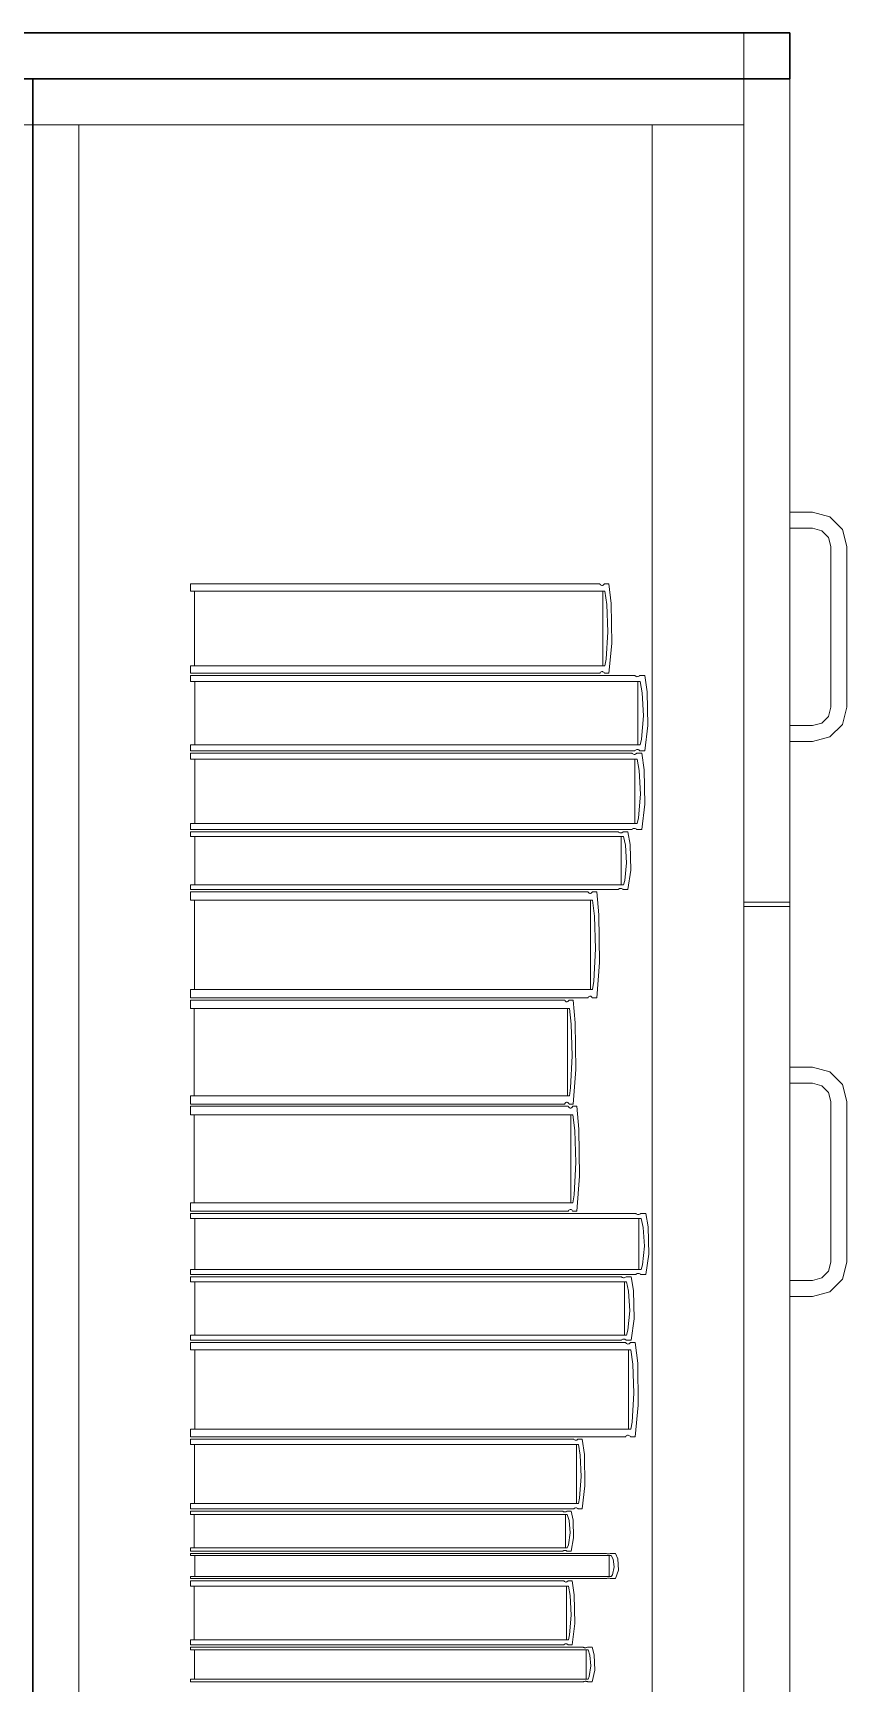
# Model space of a CAD drawing. Header units: inches. Extents: x -19 to 5698, y -728 to 92.
# Drawn here: x 294.159 to 294.514, y 10.613 to 11.332 of the extents above; entities that cross this region are included whole.
import ezdxf

# ---------------------------------------------------------------- set-up
doc = ezdxf.new("R2010")
doc.units = ezdxf.units.IN
doc.header["$MEASUREMENT"] = 0
doc.set_wipeout_variables(frame=1)
doc.linetypes.add('Wipeout_Contour', pattern=[1, 0, -1])
doc.layers.add('Interior - Mobiliario', color=7, linetype='Continuous')

msp = doc.modelspace()

# ---------------------------------------------------------------- linework, layer by layer
at = {"layer": 'Interior - Mobiliario', "color": 175, "linetype": 'Continuous', "lineweight": 30}
for p, q in [((294.15862, 11.31227), (294.13862, 11.31227)), ((294.15862, 9.85227), (294.15862, 11.31227))]:
    msp.add_line(p, q, dxfattribs=at)
at = {"layer": 'Interior - Mobiliario', "color": 175, "linetype": 'Continuous', "lineweight": 13}
for p, q in [((294.13862, 11.31227), (294.15862, 11.31227)), ((294.15862, 11.31227), (294.46862, 11.31227)), ((294.15862, 9.85227), (294.15862, 11.31227)), ((294.15862, 11.31227), (294.15862, 9.85227)), ((294.46862, 11.31227), (294.46862, 9.85227)), ((294.13862, 11.29227), (294.17862, 11.29227)), ((294.17862, 11.29227), (294.42862, 11.29227)), ((294.17862, 11.29227), (294.17862, 9.87227)), ((294.42862, 11.29227), (294.46862, 11.29227)), ((294.42862, 9.87227), (294.42862, 11.29227)), ((294.46862, 11.29227), (294.46862, 9.87227)), ((294.49862, 11.12327), (294.48862, 11.12327)), ((294.48862, 11.12327), (294.48862, 11.11627)), ((294.50612, 11.12126), (294.49862, 11.12327)), ((294.51161, 11.11577), (294.50612, 11.12126)), ((294.48862, 11.11627), (294.49862, 11.11627)), ((294.49862, 11.11627), (294.50262, 11.1152)), ((294.50262, 11.1152), (294.50555, 11.11227)), ((294.50555, 11.11227), (294.50662, 11.10827)), ((294.51362, 11.10827), (294.51161, 11.11577)), ((294.50662, 11.10827), (294.50662, 11.03827)), ((294.51362, 11.03827), (294.51362, 11.10827)), ((294.22728, 11.08889), (294.22728, 11.092)), ((294.22728, 11.092), (294.4058, 11.092)), ((294.40798, 11.08889), (294.22728, 11.08889)), ((294.2291, 11.05623), (294.2291, 11.08889)), ((294.4058, 11.092), (294.40595, 11.09179)), ((294.40595, 11.09179), (294.40619, 11.09157)), ((294.40619, 11.09157), (294.40644, 11.09142)), ((294.40644, 11.09142), (294.40671, 11.09135)), ((294.40671, 11.09135), (294.40698, 11.09136)), ((294.40698, 11.09136), (294.40724, 11.09144)), ((294.40707, 11.08889), (294.40707, 11.05623)), ((294.40724, 11.09144), (294.40749, 11.09161)), ((294.40749, 11.09161), (294.40772, 11.09184)), ((294.40772, 11.09184), (294.40783, 11.092)), ((294.40783, 11.092), (294.40981, 11.092)), ((294.40882, 11.08306), (294.40798, 11.08889)), ((294.40981, 11.092), (294.41081, 11.08347)), ((294.40929, 11.0711), (294.40882, 11.08306)), ((294.41081, 11.08347), (294.41104, 11.06609)), ((294.40853, 11.05918), (294.40929, 11.0711)), ((294.41104, 11.06609), (294.40981, 11.05312)), ((294.22728, 11.05312), (294.22728, 11.05623)), ((294.22728, 11.05623), (294.40798, 11.05623)), ((294.4058, 11.05312), (294.22728, 11.05312)), ((294.40591, 11.05327), (294.4058, 11.05312)), ((294.40613, 11.05351), (294.40591, 11.05327)), ((294.40639, 11.05368), (294.40613, 11.05351)), ((294.40665, 11.05376), (294.40639, 11.05368)), ((294.40692, 11.05377), (294.40665, 11.05376)), ((294.40718, 11.0537), (294.40692, 11.05377)), ((294.40744, 11.05355), (294.40718, 11.0537)), ((294.40767, 11.05333), (294.40744, 11.05355)), ((294.40783, 11.05312), (294.40767, 11.05333)), ((294.40981, 11.05312), (294.40783, 11.05312)), ((294.40798, 11.05623), (294.40853, 11.05918)), ((294.22728, 11.04949), (294.22728, 11.05212)), ((294.22728, 11.05212), (294.42104, 11.05212)), ((294.42341, 11.04949), (294.22728, 11.04949)), ((294.22926, 11.02188), (294.22926, 11.04949)), ((294.42104, 11.05212), (294.4212, 11.05195)), ((294.4212, 11.05195), (294.42146, 11.05176)), ((294.42146, 11.05176), (294.42174, 11.05163)), ((294.42174, 11.05163), (294.42202, 11.05157)), ((294.42202, 11.05157), (294.42232, 11.05158)), ((294.42232, 11.05158), (294.4226, 11.05166)), ((294.42242, 11.04949), (294.42242, 11.02188)), ((294.4226, 11.05166), (294.42288, 11.0518)), ((294.42288, 11.0518), (294.42313, 11.052)), ((294.42313, 11.052), (294.42324, 11.05212)), ((294.42324, 11.05212), (294.42539, 11.05212)), ((294.42432, 11.04457), (294.42341, 11.04949)), ((294.42539, 11.05212), (294.42647, 11.04492)), ((294.42482, 11.03445), (294.42432, 11.04457)), ((294.42647, 11.04492), (294.42672, 11.03022)), ((294.50662, 11.03827), (294.50555, 11.03427)), ((294.51161, 11.03077), (294.51362, 11.03827)), ((294.424, 11.02438), (294.42482, 11.03445)), ((294.50262, 11.03134), (294.49862, 11.03027)), ((294.50555, 11.03427), (294.50262, 11.03134)), ((294.50612, 11.02528), (294.51161, 11.03077)), ((294.42341, 11.02188), (294.424, 11.02438)), ((294.42672, 11.03022), (294.42539, 11.01925)), ((294.49862, 11.03027), (294.48862, 11.03027)), ((294.48862, 11.03027), (294.48862, 11.02327)), ((294.49862, 11.02327), (294.50612, 11.02528)), ((294.22728, 11.01925), (294.22728, 11.02188)), ((294.22728, 11.02188), (294.42341, 11.02188)), ((294.42104, 11.01925), (294.22728, 11.01925)), ((294.22728, 11.01558), (294.22728, 11.01825)), ((294.22728, 11.01825), (294.41976, 11.01825)), ((294.41976, 11.01825), (294.41992, 11.01808)), ((294.41992, 11.01808), (294.42018, 11.01788)), ((294.42018, 11.01788), (294.42045, 11.01776)), ((294.42045, 11.01776), (294.42074, 11.0177)), ((294.42074, 11.0177), (294.42103, 11.0177)), ((294.42103, 11.0177), (294.42131, 11.01778)), ((294.42115, 11.01938), (294.42104, 11.01925)), ((294.4214, 11.01958), (294.42115, 11.01938)), ((294.42131, 11.01778), (294.42158, 11.01792)), ((294.42167, 11.01972), (294.4214, 11.01958)), ((294.42158, 11.01792), (294.42183, 11.01813)), ((294.42196, 11.0198), (294.42167, 11.01972)), ((294.42183, 11.01813), (294.42194, 11.01825)), ((294.42194, 11.01825), (294.42408, 11.01825)), ((294.42225, 11.0198), (294.42196, 11.0198)), ((294.42254, 11.01974), (294.42225, 11.0198)), ((294.42282, 11.01962), (294.42254, 11.01974)), ((294.42307, 11.01943), (294.42282, 11.01962)), ((294.42324, 11.01925), (294.42307, 11.01943)), ((294.42539, 11.01925), (294.42324, 11.01925)), ((294.42408, 11.01825), (294.42516, 11.01093)), ((294.48862, 11.02327), (294.49862, 11.02327)), ((294.42211, 11.01558), (294.22728, 11.01558)), ((294.22925, 10.98753), (294.22925, 11.01558)), ((294.42113, 11.01558), (294.42113, 10.98753)), ((294.42302, 11.01058), (294.42211, 11.01558)), ((294.42352, 11.0003), (294.42302, 11.01058)), ((294.42516, 11.01093), (294.4254, 10.996)), ((294.4227, 10.99006), (294.42352, 11.0003)), ((294.4254, 10.996), (294.42408, 10.98486)), ((294.42211, 10.98753), (294.4227, 10.99006)), ((294.22728, 10.98486), (294.22728, 10.98753)), ((294.22728, 10.98753), (294.42211, 10.98753)), ((294.41976, 10.98486), (294.22728, 10.98486)), ((294.22728, 10.98185), (294.22728, 10.98386)), ((294.22728, 10.98386), (294.41385, 10.98386)), ((294.41613, 10.98185), (294.22728, 10.98185)), ((294.22919, 10.9608), (294.22919, 10.98185)), ((294.41385, 10.98386), (294.41401, 10.98372)), ((294.41401, 10.98372), (294.41425, 10.98358)), ((294.41425, 10.98358), (294.41452, 10.98349)), ((294.41452, 10.98349), (294.4148, 10.98344)), ((294.4148, 10.98344), (294.41508, 10.98345)), ((294.41508, 10.98345), (294.41535, 10.9835)), ((294.41518, 10.98185), (294.41518, 10.9608)), ((294.41535, 10.9835), (294.41562, 10.98361)), ((294.41562, 10.98361), (294.41586, 10.98376)), ((294.41586, 10.98376), (294.41596, 10.98386)), ((294.41596, 10.98386), (294.41804, 10.98386)), ((294.41701, 10.9781), (294.41613, 10.98185)), ((294.41804, 10.98386), (294.41908, 10.97836)), ((294.41987, 10.98499), (294.41976, 10.98486)), ((294.42012, 10.98519), (294.41987, 10.98499)), ((294.42039, 10.98533), (294.42012, 10.98519)), ((294.42067, 10.98541), (294.42039, 10.98533)), ((294.42096, 10.98542), (294.42067, 10.98541)), ((294.42125, 10.98536), (294.42096, 10.98542)), ((294.42152, 10.98523), (294.42125, 10.98536)), ((294.42178, 10.98504), (294.42152, 10.98523)), ((294.42194, 10.98486), (294.42178, 10.98504)), ((294.42408, 10.98486), (294.42194, 10.98486)), ((294.41749, 10.97039), (294.41701, 10.9781)), ((294.41908, 10.97836), (294.41932, 10.96716)), ((294.41669, 10.96271), (294.41749, 10.97039)), ((294.41932, 10.96716), (294.41804, 10.9588)), ((294.22728, 10.9588), (294.22728, 10.9608)), ((294.22728, 10.9608), (294.41613, 10.9608)), ((294.41396, 10.9589), (294.41385, 10.9588)), ((294.4142, 10.95905), (294.41396, 10.9589)), ((294.41446, 10.95916), (294.4142, 10.95905)), ((294.41473, 10.95921), (294.41446, 10.95916)), ((294.41502, 10.95922), (294.41473, 10.95921)), ((294.41529, 10.95917), (294.41502, 10.95922)), ((294.41556, 10.95908), (294.41529, 10.95917)), ((294.41581, 10.95893), (294.41556, 10.95908)), ((294.41596, 10.9588), (294.41581, 10.95893)), ((294.41613, 10.9608), (294.41669, 10.96271)), ((294.41385, 10.9588), (294.22728, 10.9588)), ((294.22728, 10.9541), (294.22728, 10.9578)), ((294.22728, 10.9578), (294.40058, 10.9578)), ((294.4027, 10.9541), (294.22728, 10.9541)), ((294.22905, 10.9152), (294.22905, 10.9541)), ((294.40058, 10.9578), (294.40073, 10.95755)), ((294.40073, 10.95755), (294.40096, 10.95729)), ((294.40096, 10.95729), (294.4012, 10.95711)), ((294.4012, 10.95711), (294.40146, 10.95703)), ((294.40146, 10.95703), (294.40172, 10.95704)), ((294.40172, 10.95704), (294.40198, 10.95714)), ((294.40181, 10.9541), (294.40181, 10.9152)), ((294.40198, 10.95714), (294.40222, 10.95734)), ((294.40222, 10.95734), (294.40245, 10.95762)), ((294.40245, 10.95762), (294.40255, 10.9578)), ((294.40255, 10.9578), (294.40447, 10.9578)), ((294.40351, 10.94716), (294.4027, 10.9541)), ((294.40447, 10.9578), (294.40544, 10.94764)), ((294.41804, 10.9588), (294.41596, 10.9588)), ((294.48862, 10.95327), (294.46862, 10.95327)), ((294.40397, 10.93291), (294.40351, 10.94716)), ((294.40544, 10.94764), (294.40566, 10.92693)), ((294.46862, 10.59227), (294.46862, 10.95127)), ((294.48862, 10.95127), (294.46862, 10.95127)), ((294.48862, 10.59227), (294.48862, 10.95127)), ((294.40323, 10.91871), (294.40397, 10.93291)), ((294.40566, 10.92693), (294.40447, 10.91149)), ((294.4027, 10.9152), (294.40323, 10.91871)), ((294.22728, 10.91149), (294.22728, 10.9152)), ((294.22728, 10.9152), (294.4027, 10.9152)), ((294.40058, 10.91149), (294.22728, 10.91149)), ((294.22728, 10.90687), (294.22728, 10.91049)), ((294.22728, 10.91049), (294.39054, 10.91049)), ((294.39054, 10.91049), (294.39067, 10.91025)), ((294.39067, 10.91025), (294.39089, 10.90999)), ((294.39089, 10.90999), (294.39112, 10.90982)), ((294.39112, 10.90982), (294.39137, 10.90973)), ((294.39137, 10.90973), (294.39161, 10.90975)), ((294.39161, 10.90975), (294.39185, 10.90985)), ((294.39185, 10.90985), (294.39208, 10.91004)), ((294.39208, 10.91004), (294.39229, 10.91032)), ((294.39229, 10.91032), (294.39239, 10.91049)), ((294.39239, 10.91049), (294.3942, 10.91049)), ((294.3942, 10.91049), (294.39511, 10.90056)), ((294.40068, 10.91167), (294.40058, 10.91149)), ((294.40091, 10.91195), (294.40068, 10.91167)), ((294.40115, 10.91215), (294.40091, 10.91195)), ((294.40141, 10.91225), (294.40115, 10.91215)), ((294.40167, 10.91227), (294.40141, 10.91225)), ((294.40192, 10.91218), (294.40167, 10.91227)), ((294.40217, 10.912), (294.40192, 10.91218)), ((294.4024, 10.91174), (294.40217, 10.912)), ((294.40255, 10.91149), (294.4024, 10.91174)), ((294.40447, 10.91149), (294.40255, 10.91149)), ((294.39253, 10.90687), (294.22728, 10.90687)), ((294.22895, 10.86883), (294.22895, 10.90687)), ((294.3917, 10.90687), (294.3917, 10.86883)), ((294.3933, 10.90009), (294.39253, 10.90687)), ((294.39372, 10.88615), (294.3933, 10.90009)), ((294.39511, 10.90056), (294.39532, 10.88031)), ((294.39303, 10.87226), (294.39372, 10.88615)), ((294.39532, 10.88031), (294.3942, 10.86521)), ((294.48862, 10.88127), (294.49862, 10.88127)), ((294.48862, 10.87427), (294.48862, 10.88127)), ((294.49862, 10.88127), (294.50612, 10.87926)), ((294.49862, 10.87427), (294.48862, 10.87427)), ((294.50262, 10.8732), (294.49862, 10.87427)), ((294.50555, 10.87027), (294.50262, 10.8732)), ((294.50612, 10.87926), (294.51161, 10.87377)), ((294.51161, 10.87377), (294.51362, 10.86627)), ((294.22728, 10.86521), (294.22728, 10.86883)), ((294.22728, 10.86883), (294.39253, 10.86883)), ((294.39063, 10.86538), (294.39054, 10.86521)), ((294.39084, 10.86566), (294.39063, 10.86538)), ((294.39107, 10.86585), (294.39084, 10.86566)), ((294.39131, 10.86595), (294.39107, 10.86585)), ((294.39156, 10.86596), (294.39131, 10.86595)), ((294.3918, 10.86588), (294.39156, 10.86596)), ((294.39203, 10.86571), (294.3918, 10.86588)), ((294.39225, 10.86545), (294.39203, 10.86571)), ((294.39239, 10.86521), (294.39225, 10.86545)), ((294.39253, 10.86883), (294.39303, 10.87226)), ((294.50662, 10.86627), (294.50555, 10.87027)), ((294.50662, 10.79627), (294.50662, 10.86627)), ((294.51362, 10.86627), (294.51362, 10.79627)), ((294.39054, 10.86521), (294.22728, 10.86521)), ((294.22728, 10.86055), (294.22728, 10.86421)), ((294.22728, 10.86421), (294.39207, 10.86421)), ((294.39408, 10.86055), (294.22728, 10.86055)), ((294.22896, 10.82214), (294.22896, 10.86055)), ((294.39207, 10.86421), (294.39221, 10.86396)), ((294.39221, 10.86396), (294.39243, 10.8637)), ((294.3942, 10.86521), (294.39239, 10.86521)), ((294.39243, 10.8637), (294.39266, 10.86353)), ((294.39266, 10.86353), (294.39291, 10.86344)), ((294.39291, 10.86344), (294.39316, 10.86345)), ((294.39316, 10.86345), (294.3934, 10.86356)), ((294.39324, 10.86055), (294.39324, 10.82214)), ((294.3934, 10.86356), (294.39363, 10.86375)), ((294.39363, 10.86375), (294.39384, 10.86403)), ((294.39384, 10.86403), (294.39394, 10.86421)), ((294.39394, 10.86421), (294.39577, 10.86421)), ((294.39486, 10.8537), (294.39408, 10.86055)), ((294.39577, 10.86421), (294.39669, 10.85418)), ((294.39529, 10.83963), (294.39486, 10.8537)), ((294.39669, 10.85418), (294.3969, 10.83373)), ((294.39458, 10.82561), (294.39529, 10.83963)), ((294.3969, 10.83373), (294.39577, 10.81848)), ((294.22728, 10.81848), (294.22728, 10.82214)), ((294.22728, 10.82214), (294.39408, 10.82214)), ((294.39408, 10.82214), (294.39458, 10.82561)), ((294.39207, 10.81848), (294.22728, 10.81848)), ((294.22728, 10.81535), (294.22728, 10.81748)), ((294.22728, 10.81748), (294.4215, 10.81748)), ((294.42387, 10.81535), (294.22728, 10.81535)), ((294.22926, 10.79304), (294.22926, 10.81535)), ((294.39216, 10.81866), (294.39207, 10.81848)), ((294.39238, 10.81894), (294.39216, 10.81866)), ((294.39261, 10.81913), (294.39238, 10.81894)), ((294.39285, 10.81923), (294.39261, 10.81913)), ((294.3931, 10.81924), (294.39285, 10.81923)), ((294.39335, 10.81916), (294.3931, 10.81924)), ((294.39358, 10.81899), (294.39335, 10.81916)), ((294.3938, 10.81873), (294.39358, 10.81899)), ((294.39394, 10.81848), (294.3938, 10.81873)), ((294.39577, 10.81848), (294.39394, 10.81848)), ((294.4215, 10.81748), (294.42166, 10.81734)), ((294.42166, 10.81734), (294.42191, 10.81719)), ((294.42191, 10.81719), (294.42219, 10.81708)), ((294.42219, 10.81708), (294.42248, 10.81704)), ((294.42248, 10.81704), (294.42277, 10.81704)), ((294.42277, 10.81704), (294.42306, 10.8171)), ((294.42287, 10.81535), (294.42287, 10.79304)), ((294.42306, 10.8171), (294.42333, 10.81722)), ((294.42333, 10.81722), (294.42358, 10.81738)), ((294.42358, 10.81738), (294.4237, 10.81748)), ((294.4237, 10.81748), (294.42585, 10.81748)), ((294.42478, 10.81138), (294.42387, 10.81535)), ((294.42585, 10.81748), (294.42694, 10.81165)), ((294.42529, 10.8032), (294.42478, 10.81138)), ((294.42694, 10.81165), (294.42719, 10.79977)), ((294.42446, 10.79505), (294.42529, 10.8032)), ((294.42387, 10.79304), (294.42446, 10.79505)), ((294.42719, 10.79977), (294.42585, 10.79091)), ((294.50555, 10.79227), (294.50662, 10.79627)), ((294.51362, 10.79627), (294.51161, 10.78877)), ((294.22728, 10.79091), (294.22728, 10.79304)), ((294.22728, 10.79304), (294.42387, 10.79304)), ((294.4215, 10.79091), (294.22728, 10.79091)), ((294.22728, 10.7877), (294.22728, 10.78991)), ((294.22728, 10.78991), (294.41522, 10.78991)), ((294.41751, 10.7877), (294.22728, 10.7877)), ((294.2292, 10.76445), (294.2292, 10.7877)), ((294.41522, 10.78991), (294.41538, 10.78976)), ((294.41538, 10.78976), (294.41562, 10.7896)), ((294.41562, 10.7896), (294.41589, 10.7895)), ((294.41589, 10.7895), (294.41617, 10.78945)), ((294.41617, 10.78945), (294.41646, 10.78945)), ((294.41646, 10.78945), (294.41673, 10.78952)), ((294.41655, 10.7877), (294.41655, 10.76445)), ((294.41673, 10.78952), (294.417, 10.78963)), ((294.417, 10.78963), (294.41724, 10.7898)), ((294.41724, 10.7898), (294.41735, 10.78991)), ((294.41735, 10.78991), (294.41944, 10.78991)), ((294.4184, 10.78355), (294.41751, 10.7877)), ((294.41944, 10.78991), (294.42049, 10.78384)), ((294.42161, 10.79101), (294.4215, 10.79091)), ((294.42186, 10.79117), (294.42161, 10.79101)), ((294.42213, 10.79129), (294.42186, 10.79117)), ((294.42242, 10.79135), (294.42213, 10.79129)), ((294.42271, 10.79135), (294.42242, 10.79135)), ((294.423, 10.79131), (294.42271, 10.79135)), ((294.42328, 10.7912), (294.423, 10.79131)), ((294.42353, 10.79105), (294.42328, 10.7912)), ((294.4237, 10.79091), (294.42353, 10.79105)), ((294.42585, 10.79091), (294.4237, 10.79091)), ((294.48862, 10.78827), (294.49862, 10.78827)), ((294.48862, 10.78127), (294.48862, 10.78827)), ((294.49862, 10.78827), (294.50262, 10.78934)), ((294.50262, 10.78934), (294.50555, 10.79227)), ((294.51161, 10.78877), (294.50612, 10.78328)), ((294.41889, 10.77504), (294.4184, 10.78355)), ((294.42049, 10.78384), (294.42073, 10.77147)), ((294.49862, 10.78127), (294.48862, 10.78127)), ((294.50612, 10.78328), (294.49862, 10.78127)), ((294.41808, 10.76655), (294.41889, 10.77504)), ((294.41751, 10.76445), (294.41808, 10.76655)), ((294.42073, 10.77147), (294.41944, 10.76224)), ((294.22728, 10.76224), (294.22728, 10.76445)), ((294.22728, 10.76445), (294.41751, 10.76445)), ((294.41522, 10.76224), (294.22728, 10.76224)), ((294.22728, 10.75795), (294.22728, 10.76124)), ((294.22728, 10.76124), (294.41702, 10.76124)), ((294.41934, 10.75795), (294.22728, 10.75795)), ((294.22922, 10.7234), (294.22922, 10.75795)), ((294.41533, 10.76235), (294.41522, 10.76224)), ((294.41557, 10.76252), (294.41533, 10.76235)), ((294.41583, 10.76263), (294.41557, 10.76252)), ((294.41611, 10.7627), (294.41583, 10.76263)), ((294.41639, 10.7627), (294.41611, 10.7627)), ((294.41667, 10.76265), (294.41639, 10.7627)), ((294.41694, 10.76255), (294.41667, 10.76265)), ((294.41719, 10.76239), (294.41694, 10.76255)), ((294.41702, 10.76124), (294.41718, 10.76102)), ((294.41718, 10.76102), (294.41743, 10.76078)), ((294.41735, 10.76224), (294.41719, 10.76239)), ((294.41944, 10.76224), (294.41735, 10.76224)), ((294.41743, 10.76078), (294.4177, 10.76063)), ((294.4177, 10.76063), (294.41798, 10.76055)), ((294.41798, 10.76055), (294.41827, 10.76056)), ((294.41827, 10.76056), (294.41855, 10.76066)), ((294.41837, 10.75795), (294.41837, 10.7234)), ((294.41855, 10.76066), (294.41882, 10.76083)), ((294.41882, 10.76083), (294.41906, 10.76108)), ((294.41906, 10.76108), (294.41917, 10.76124)), ((294.41917, 10.76124), (294.42128, 10.76124)), ((294.42023, 10.75179), (294.41934, 10.75795)), ((294.42128, 10.76124), (294.42234, 10.75222)), ((294.42072, 10.73913), (294.42023, 10.75179)), ((294.42234, 10.75222), (294.42258, 10.73382)), ((294.41991, 10.72652), (294.42072, 10.73913)), ((294.42258, 10.73382), (294.42128, 10.72011)), ((294.22728, 10.72011), (294.22728, 10.7234)), ((294.22728, 10.7234), (294.41934, 10.7234)), ((294.41934, 10.7234), (294.41991, 10.72652)), ((294.41702, 10.72011), (294.22728, 10.72011)), ((294.22728, 10.71666), (294.22728, 10.71911)), ((294.22728, 10.71911), (294.39442, 10.71911)), ((294.39646, 10.71666), (294.22728, 10.71666)), ((294.22899, 10.69104), (294.22899, 10.71666)), ((294.39442, 10.71911), (294.39456, 10.71894)), ((294.39456, 10.71894), (294.39478, 10.71877)), ((294.39478, 10.71877), (294.39502, 10.71865)), ((294.39502, 10.71865), (294.39527, 10.7186)), ((294.39527, 10.7186), (294.39552, 10.7186)), ((294.39552, 10.7186), (294.39577, 10.71867)), ((294.39561, 10.71666), (294.39561, 10.69104)), ((294.39577, 10.71867), (294.396, 10.7188)), ((294.396, 10.7188), (294.39622, 10.71899)), ((294.39622, 10.71899), (294.39631, 10.71911)), ((294.39631, 10.71911), (294.39817, 10.71911)), ((294.39725, 10.7121), (294.39646, 10.71666)), ((294.39817, 10.71911), (294.3991, 10.71241)), ((294.41713, 10.72027), (294.41702, 10.72011)), ((294.41737, 10.72052), (294.41713, 10.72027)), ((294.41764, 10.72069), (294.41737, 10.72052)), ((294.41792, 10.72078), (294.41764, 10.72069)), ((294.41821, 10.72079), (294.41792, 10.72078)), ((294.41849, 10.72072), (294.41821, 10.72079)), ((294.41876, 10.72056), (294.41849, 10.72072)), ((294.41901, 10.72033), (294.41876, 10.72056)), ((294.41917, 10.72011), (294.41901, 10.72033)), ((294.42128, 10.72011), (294.41917, 10.72011)), ((294.39768, 10.70271), (294.39725, 10.7121)), ((294.3991, 10.71241), (294.39932, 10.69877)), ((294.39697, 10.69335), (294.39768, 10.70271)), ((294.39646, 10.69104), (294.39697, 10.69335)), ((294.39932, 10.69877), (294.39817, 10.6886)), ((294.22728, 10.6886), (294.22728, 10.69104)), ((294.22728, 10.69104), (294.39646, 10.69104)), ((294.39442, 10.6886), (294.22728, 10.6886)), ((294.22728, 10.68621), (294.22728, 10.6876)), ((294.22728, 10.6876), (294.38965, 10.6876)), ((294.39164, 10.68621), (294.22728, 10.68621)), ((294.22894, 10.67163), (294.22894, 10.68621)), ((294.38965, 10.6876), (294.38979, 10.6875)), ((294.38979, 10.6875), (294.39, 10.6874)), ((294.39, 10.6874), (294.39024, 10.68734)), ((294.39024, 10.68734), (294.39048, 10.68731)), ((294.39048, 10.68731), (294.39072, 10.68731)), ((294.39072, 10.68731), (294.39096, 10.68735)), ((294.39081, 10.68621), (294.39081, 10.67163)), ((294.39096, 10.68735), (294.39119, 10.68742)), ((294.39119, 10.68742), (294.3914, 10.68753)), ((294.3914, 10.68753), (294.39149, 10.6876)), ((294.39149, 10.6876), (294.3933, 10.6876)), ((294.3924, 10.68361), (294.39164, 10.68621)), ((294.3933, 10.6876), (294.3942, 10.68379)), ((294.39451, 10.68872), (294.39442, 10.6886)), ((294.39473, 10.6889), (294.39451, 10.68872)), ((294.39496, 10.68903), (294.39473, 10.6889)), ((294.39521, 10.6891), (294.39496, 10.68903)), ((294.39546, 10.68911), (294.39521, 10.6891)), ((294.39571, 10.68905), (294.39546, 10.68911)), ((294.39595, 10.68894), (294.39571, 10.68905)), ((294.39617, 10.68876), (294.39595, 10.68894)), ((294.39631, 10.6886), (294.39617, 10.68876)), ((294.39817, 10.6886), (294.39631, 10.6886)), ((294.39213, 10.67294), (294.39282, 10.67826)), ((294.39282, 10.67826), (294.3924, 10.68361)), ((294.3942, 10.68379), (294.39441, 10.67603)), ((294.22728, 10.67024), (294.22728, 10.67163)), ((294.22728, 10.67163), (294.39164, 10.67163)), ((294.39164, 10.67163), (294.39213, 10.67294)), ((294.39441, 10.67603), (294.3933, 10.67024)), ((294.38965, 10.67024), (294.22728, 10.67024)), ((294.22728, 10.66836), (294.22728, 10.66924)), ((294.22728, 10.66924), (294.40861, 10.66924)), ((294.41083, 10.66836), (294.22728, 10.66836)), ((294.22913, 10.6591), (294.22913, 10.66836)), ((294.38975, 10.6703), (294.38965, 10.67024)), ((294.38995, 10.67041), (294.38975, 10.6703)), ((294.39018, 10.67048), (294.38995, 10.67041)), ((294.39042, 10.67052), (294.39018, 10.67048)), ((294.39067, 10.67053), (294.39042, 10.67052)), ((294.39091, 10.67049), (294.39067, 10.67053)), ((294.39114, 10.67043), (294.39091, 10.67049)), ((294.39136, 10.67033), (294.39114, 10.67043)), ((294.39149, 10.67024), (294.39136, 10.67033)), ((294.3933, 10.67024), (294.39149, 10.67024)), ((294.40861, 10.66924), (294.40876, 10.66918)), ((294.40876, 10.66918), (294.409, 10.66911)), ((294.409, 10.66911), (294.40926, 10.66907)), ((294.40926, 10.66907), (294.40953, 10.66905)), ((294.40953, 10.66905), (294.4098, 10.66905)), ((294.4098, 10.66905), (294.41007, 10.66908)), ((294.4099, 10.66836), (294.4099, 10.6591)), ((294.41007, 10.66908), (294.41033, 10.66913)), ((294.41033, 10.66913), (294.41056, 10.66919)), ((294.41056, 10.66919), (294.41066, 10.66924)), ((294.41066, 10.66924), (294.41268, 10.66924)), ((294.41168, 10.66671), (294.41083, 10.66836)), ((294.41215, 10.66332), (294.41168, 10.66671)), ((294.41268, 10.66924), (294.41369, 10.66682)), ((294.41369, 10.66682), (294.41393, 10.6619)), ((294.22728, 10.65822), (294.22728, 10.6591)), ((294.22728, 10.6591), (294.41083, 10.6591)), ((294.40861, 10.65822), (294.22728, 10.65822)), ((294.22728, 10.65499), (294.22728, 10.65722)), ((294.22728, 10.65722), (294.39011, 10.65722)), ((294.39011, 10.65722), (294.39024, 10.65707)), ((294.39024, 10.65707), (294.39046, 10.65691)), ((294.39046, 10.65691), (294.39069, 10.65681)), ((294.39069, 10.65681), (294.39093, 10.65676)), ((294.39093, 10.65676), (294.39118, 10.65676)), ((294.39118, 10.65676), (294.39142, 10.65683)), ((294.39142, 10.65683), (294.39165, 10.65695)), ((294.39165, 10.65695), (294.39186, 10.65711)), ((294.39186, 10.65711), (294.39195, 10.65722)), ((294.39195, 10.65722), (294.39376, 10.65722)), ((294.39376, 10.65722), (294.39467, 10.65111)), ((294.40871, 10.65827), (294.40861, 10.65822)), ((294.40895, 10.65833), (294.40871, 10.65827)), ((294.4092, 10.65838), (294.40895, 10.65833)), ((294.40947, 10.6584), (294.4092, 10.65838)), ((294.40974, 10.65841), (294.40947, 10.6584)), ((294.41001, 10.65839), (294.40974, 10.65841)), ((294.41027, 10.65834), (294.41001, 10.65839)), ((294.41051, 10.65828), (294.41027, 10.65834)), ((294.41066, 10.65822), (294.41051, 10.65828)), ((294.41268, 10.65822), (294.41066, 10.65822)), ((294.41083, 10.6591), (294.41138, 10.65994)), ((294.41138, 10.65994), (294.41215, 10.66332)), ((294.41393, 10.6619), (294.41268, 10.65822)), ((294.39209, 10.65499), (294.22728, 10.65499)), ((294.22894, 10.63157), (294.22894, 10.65499)), ((294.39126, 10.65499), (294.39126, 10.63157)), ((294.39286, 10.65082), (294.39209, 10.65499)), ((294.39328, 10.64224), (294.39286, 10.65082)), ((294.39467, 10.65111), (294.39488, 10.63864)), ((294.39259, 10.63369), (294.39328, 10.64224)), ((294.39488, 10.63864), (294.39376, 10.62934)), ((294.22728, 10.62934), (294.22728, 10.63157)), ((294.22728, 10.63157), (294.39209, 10.63157)), ((294.39011, 10.62934), (294.22728, 10.62934)), ((294.22728, 10.62713), (294.22728, 10.62834)), ((294.22728, 10.62834), (294.3986, 10.62834)), ((294.3902, 10.62945), (294.39011, 10.62934)), ((294.39041, 10.62962), (294.3902, 10.62945)), ((294.39064, 10.62974), (294.39041, 10.62962)), ((294.39088, 10.6298), (294.39064, 10.62974)), ((294.39112, 10.62981), (294.39088, 10.6298)), ((294.39137, 10.62976), (294.39112, 10.62981)), ((294.3916, 10.62965), (294.39137, 10.62976)), ((294.39181, 10.62949), (294.3916, 10.62965)), ((294.39195, 10.62934), (294.39181, 10.62949)), ((294.39376, 10.62934), (294.39195, 10.62934)), ((294.39209, 10.63157), (294.39259, 10.63369)), ((294.3986, 10.62834), (294.39874, 10.62826)), ((294.39874, 10.62826), (294.39897, 10.62818)), ((294.39897, 10.62818), (294.39921, 10.62812)), ((294.39921, 10.62812), (294.39947, 10.62809)), ((294.39947, 10.62809), (294.39973, 10.62809)), ((294.39973, 10.62809), (294.39998, 10.62813)), ((294.39998, 10.62813), (294.40022, 10.62819)), ((294.40022, 10.62819), (294.40044, 10.62828)), ((294.40044, 10.62828), (294.40054, 10.62834)), ((294.40054, 10.62834), (294.40244, 10.62834)), ((294.40244, 10.62834), (294.4034, 10.62503)), ((294.40069, 10.62713), (294.22728, 10.62713)), ((294.22903, 10.61443), (294.22903, 10.62713)), ((294.39982, 10.62713), (294.39982, 10.61443)), ((294.4015, 10.62487), (294.40069, 10.62713)), ((294.40194, 10.62021), (294.4015, 10.62487)), ((294.4034, 10.62503), (294.40362, 10.61826)), ((294.22728, 10.61322), (294.22728, 10.61443)), ((294.22728, 10.61443), (294.40069, 10.61443)), ((294.39916, 10.61343), (294.39892, 10.61337)), ((294.39941, 10.61346), (294.39916, 10.61343)), ((294.39967, 10.61347), (294.39941, 10.61346)), ((294.39992, 10.61344), (294.39967, 10.61347)), ((294.40017, 10.61338), (294.39992, 10.61344)), ((294.40069, 10.61443), (294.40121, 10.61557)), ((294.40121, 10.61557), (294.40194, 10.62021)), ((294.40362, 10.61826), (294.40244, 10.61322)), ((294.3986, 10.61322), (294.22728, 10.61322)), ((294.3987, 10.61327), (294.3986, 10.61322)), ((294.39892, 10.61337), (294.3987, 10.61327)), ((294.40039, 10.6133), (294.40017, 10.61338)), ((294.40054, 10.61322), (294.40039, 10.6133)), ((294.40244, 10.61322), (294.40054, 10.61322))]:
    msp.add_line(p, q, dxfattribs=at)

# ---------------------------------------------------------------- next in the draw order: wipeouts: each hides what was drawn before it
at = {"color": 254, "linetype": 'Wipeout_Contour', "lineweight": 0, "ltscale": 9716.06829}
msp.add_wipeout([(294.48862, 11.33227), (294.13862, 11.33227), (294.13862, 11.31227), (294.48862, 11.31227)], dxfattribs=at).dxf.layer = 'Interior - Mobiliario'

# ---------------------------------------------------------------- next in the draw order: linework, layer by layer
at = {"layer": 'Interior - Mobiliario', "color": 175, "linetype": 'Continuous', "lineweight": 30}
for p, q in [((294.48862, 11.33227), (294.13862, 11.33227)), ((294.48862, 11.31227), (294.48862, 11.33227)), ((294.48862, 11.31227), (294.13862, 11.31227))]:
    msp.add_line(p, q, dxfattribs=at)
at = {"layer": 'Interior - Mobiliario', "color": 175, "linetype": 'Continuous', "lineweight": 13}
for p, q in [((294.13862, 11.33227), (294.48862, 11.33227)), ((294.13862, 11.33227), (294.46862, 11.33227)), ((294.48862, 11.33227), (294.13862, 11.33227)), ((294.46862, 11.33227), (294.46862, 11.29227)), ((294.48862, 11.33227), (294.48862, 11.31227)), ((294.48862, 9.83227), (294.48862, 11.33227)), ((294.48862, 11.31227), (294.13862, 11.31227)), ((294.13862, 11.31227), (294.48862, 11.31227)), ((294.15862, 11.31227), (294.48862, 11.31227)), ((294.15862, 9.85227), (294.15862, 11.31227)), ((294.15862, 11.31227), (294.46862, 11.31227)), ((294.15862, 9.85227), (294.15862, 11.31227)), ((294.15862, 11.31227), (294.46862, 11.31227)), ((294.15862, 9.85227), (294.15862, 11.31227)), ((294.46862, 11.31227), (294.46862, 9.85227)), ((294.46862, 11.31227), (294.46862, 9.85227)), ((294.46862, 11.31227), (294.46862, 10.95327)), ((294.48862, 11.31227), (294.46862, 11.31227)), ((294.48862, 11.31227), (294.48862, 9.85227)), ((294.48862, 11.31227), (294.48862, 9.85227)), ((294.48862, 11.31227), (294.48862, 10.95327))]:
    msp.add_line(p, q, dxfattribs=at)

doc.saveas('drawing.dxf')
